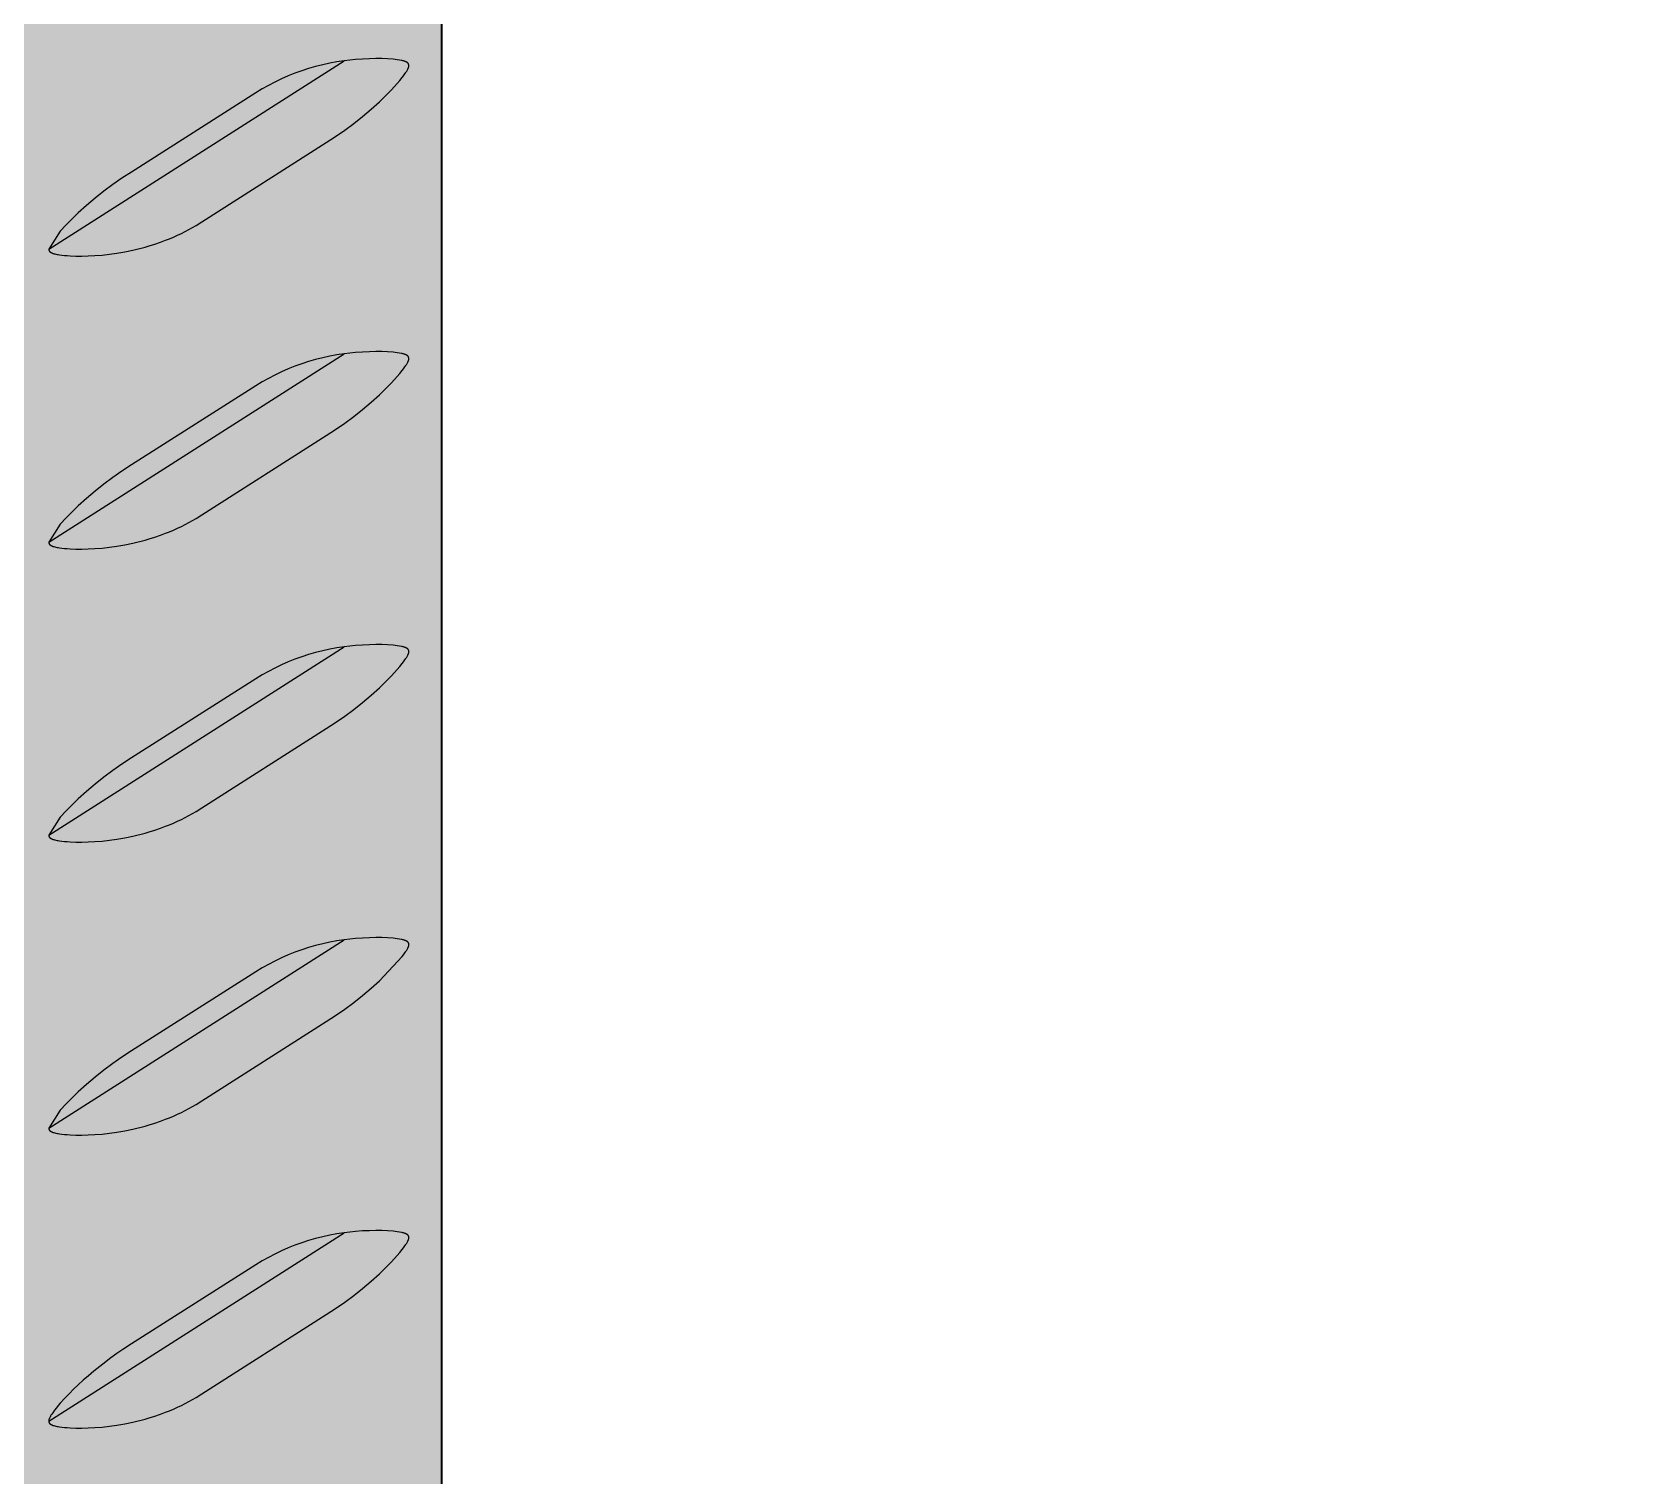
# Model space of a CAD drawing. Header units: millimetres. Extents: x 0 to 1192, y -689 to 404.
# Drawn here: x 54.1 to 114.6, y 104 to 158.2 of the extents above; entities that cross this region are included whole.
import ezdxf

# ---------------------------------------------------------------- set-up
doc = ezdxf.new("R2010")
doc.units = ezdxf.units.MM
doc.layers.add('Blocks', color=7, linetype='Continuous')
doc.layers.add('Blocks$Fill', color=7, linetype='Continuous', true_color=0xffffff)
doc.layers.add('Blocks$Inner', color=7, linetype='Continuous', lineweight=25, true_color=0x007f00)
doc.layers.add('Blocks$Outline', color=7, linetype='Continuous', lineweight=35, true_color=0xff3f3f)

# ---------------------------------------------------------------- blocks, each defined once
blk = doc.blocks.new('Rebar Side Table Front')
at = {"layer": 'Blocks$Fill'}
h = blk.add_hatch(color=256, dxfattribs=at)
h.paths.add_polyline_path([(387.521, 3), (387.522, 1.932), (387.526, 1.864), (387.532, 1.795), (387.54, 1.728), (387.55, 1.66), (387.563, 1.593), (387.578, 1.526), (387.595, 1.46), (387.615, 1.395), (387.637, 1.33), (387.661, 1.266), (387.687, 1.203), (387.715, 1.141), (387.745, 1.08), (387.778, 1.02), (387.812, 0.961), (387.849, 0.903), (387.887, 0.847), (387.928, 0.792), (387.97, 0.738), (388.014, 0.686), (388.06, 0.635), (388.107, 0.586), (388.156, 0.538), (388.207, 0.493), (388.259, 0.449), (388.313, 0.406), (388.368, 0.366), (388.424, 0.328), (388.482, 0.291), (388.541, 0.257), (388.601, 0.224), (388.662, 0.194), (388.724, 0.166), (388.787, 0.139), (388.851, 0.115), (388.916, 0.094), (388.982, 0.074), (389.048, 0.057), (389.114, 0.042), (389.181, 0.029), (389.249, 0.019), (389.317, 0.01), (389.385, 0.005), (389.453, 0.001), (389.521, 0), (401.589, 0.001), (401.658, 0.005), (401.726, 0.01), (401.794, 0.019), (401.861, 0.029), (401.928, 0.042), (401.995, 0.057), (402.061, 0.074), (402.126, 0.094), (402.191, 0.115), (402.255, 0.139), (402.318, 0.166), (402.38, 0.194), (402.441, 0.224), (402.501, 0.257), (402.56, 0.291), (402.618, 0.328), (402.675, 0.366), (402.73, 0.406), (402.783, 0.449), (402.836, 0.493), (402.886, 0.538), (402.935, 0.586), (402.983, 0.635), (403.029, 0.686), (403.073, 0.738), (403.115, 0.792), (403.155, 0.847), (403.194, 0.903), (403.23, 0.961), (403.265, 1.02), (403.297, 1.08), (403.327, 1.141), (403.356, 1.203), (403.382, 1.266), (403.406, 1.33), (403.427, 1.395), (403.447, 1.46), (403.464, 1.526), (403.479, 1.593), (403.492, 1.66), (403.503, 1.728), (403.511, 1.795), (403.517, 1.864), (403.52, 1.932), (403.521, 3), (403.521, 386), (452.521, 386), (453.521, 387), (453.521, 403), (452.521, 404), (228.521, 404), (4.521, 404), (3.521, 403), (3.521, 387), (4.521, 386), (53.521, 386), (53.521, 3), (53.522, 1.932), (53.532, 1.795), (53.54, 1.728), (53.55, 1.66), (53.563, 1.593), (53.578, 1.526), (53.595, 1.46), (53.615, 1.395), (53.637, 1.33), (53.661, 1.266), (53.687, 1.203), (53.715, 1.141), (53.745, 1.08), (53.778, 1.02), (53.812, 0.961), (53.849, 0.903), (53.887, 0.847), (53.928, 0.792), (53.97, 0.738), (54.014, 0.686), (54.059, 0.635), (54.107, 0.586), (54.156, 0.538), (54.207, 0.493), (54.259, 0.449), (54.313, 0.406), (54.368, 0.366), (54.424, 0.328), (54.482, 0.291), (54.541, 0.257), (54.601, 0.224), (54.662, 0.194), (54.724, 0.166), (54.787, 0.139), (54.851, 0.115), (54.916, 0.094), (54.982, 0.074), (55.048, 0.057), (55.114, 0.042), (55.181, 0.029), (55.249, 0.019), (55.317, 0.01), (55.385, 0.005), (55.453, 0.001), (55.521, 0), (67.589, 0.001), (67.658, 0.005), (67.726, 0.01), (67.794, 0.019), (67.861, 0.029), (67.928, 0.042), (67.995, 0.057), (68.061, 0.074), (68.126, 0.094), (68.191, 0.115), (68.255, 0.139), (68.318, 0.166), (68.38, 0.194), (68.441, 0.224), (68.501, 0.257), (68.56, 0.291), (68.618, 0.328), (68.675, 0.366), (68.73, 0.406), (68.783, 0.449), (68.836, 0.493), (68.886, 0.538), (68.935, 0.586), (68.983, 0.635), (69.029, 0.686), (69.073, 0.738), (69.115, 0.792), (69.155, 0.847), (69.194, 0.903), (69.23, 0.961), (69.265, 1.02), (69.297, 1.08), (69.327, 1.141), (69.356, 1.203), (69.382, 1.266), (69.406, 1.33), (69.427, 1.395), (69.447, 1.46), (69.464, 1.526), (69.479, 1.593), (69.492, 1.66), (69.503, 1.728), (69.511, 1.795), (69.517, 1.864), (69.52, 1.932), (69.521, 2), (69.521, 3), (69.521, 185.263), (69.771, 185), (72.617, 185), (387.271, 185), (387.521, 185.263)], flags=0)
h.paths.add_polyline_path([(387.521, 200.74), (387.271, 201), (94.617, 201), (69.771, 201), (69.521, 200.741), (69.521, 370.266), (69.771, 370), (72.617, 370), (387.271, 370), (387.521, 370.266)], flags=0)
at = {"layer": 'Blocks$Inner'}
blk.add_line((69.521, 185.263), (69.521, 3), dxfattribs=at)
for points in [[(54.762, 150.094), (54.762, 150.09), (54.762, 150.086), (54.762, 150.082), (54.762, 150.078), (54.763, 150.074), (54.763, 150.07), (54.764, 150.067), (54.764, 150.063), (54.765, 150.059), (54.766, 150.056), (54.767, 150.052), (54.768, 150.048), (54.769, 150.045), (54.771, 150.041), (54.772, 150.038), (54.774, 150.035), (54.775, 150.033), (54.775, 150.031), (54.777, 150.028), (54.779, 150.024), (54.781, 150.021), (54.784, 150.018), (54.786, 150.015), (54.788, 150.012), (54.791, 150.009), (54.793, 150.006), (54.796, 150.003), (54.798, 150), (54.801, 149.997), (54.804, 149.995), (54.807, 149.992), (54.81, 149.99), (54.813, 149.987), (54.817, 149.984), (54.821, 149.981), (54.825, 149.978), (54.829, 149.975), (54.833, 149.972), (54.837, 149.97), (54.841, 149.967), (54.846, 149.965), (54.855, 149.96), (54.864, 149.955), (54.873, 149.951), (54.882, 149.947), (54.894, 149.942), (54.907, 149.937), (54.92, 149.932), (54.933, 149.928), (54.96, 149.92), (54.986, 149.913), (55.03, 149.902), (55.074, 149.893), (55.12, 149.885), (55.165, 149.878), (55.258, 149.865), (55.353, 149.855), (55.456, 149.846), (55.562, 149.84), (55.779, 149.831), (56.006, 149.829), (56.242, 149.834), (56.496, 149.846), (56.762, 149.866), (57.044, 149.896), (57.325, 149.935), (57.623, 149.986), (57.921, 150.047), (58.075, 150.083), (58.229, 150.122), (58.383, 150.164), (58.535, 150.209), (58.748, 150.276), (58.959, 150.35), (59.149, 150.421), (59.299, 150.482), (59.448, 150.545), (59.595, 150.612), (59.741, 150.682), (59.881, 150.752), (60.019, 150.825), (60.156, 150.901), (60.292, 150.98), (60.508, 151.113), (65.178, 154.088), (65.53, 154.318), (65.875, 154.558), (66.211, 154.81), (66.541, 155.071), (66.861, 155.342), (67.174, 155.624), (67.405, 155.846), (67.63, 156.076), (67.846, 156.314), (67.939, 156.422), (68.029, 156.533), (68.08, 156.6), (68.13, 156.668), (68.167, 156.722), (68.185, 156.749), (68.202, 156.777), (68.215, 156.8), (68.228, 156.823), (68.24, 156.847), (68.246, 156.859), (68.252, 156.871), (68.255, 156.88), (68.259, 156.889), (68.263, 156.898), (68.266, 156.908), (68.269, 156.917), (68.272, 156.926), (68.274, 156.936), (68.275, 156.941), (68.276, 156.946), (68.278, 156.953), (68.279, 156.96), (68.279, 156.964), (68.28, 156.968), (68.28, 156.972), (68.28, 156.975), (68.28, 156.979), (68.281, 156.983), (68.28, 156.987), (68.28, 156.99), (68.28, 156.994), (68.28, 156.998), (68.279, 157.002), (68.279, 157.005), (68.278, 157.009), (68.278, 157.012), (68.277, 157.015), (68.276, 157.018), (68.275, 157.021), (68.274, 157.025), (68.273, 157.028), (68.272, 157.031), (68.271, 157.034), (68.27, 157.037), (68.268, 157.04), (68.267, 157.043), (68.265, 157.046), (68.264, 157.049), (68.262, 157.052), (68.26, 157.054), (68.258, 157.057), (68.256, 157.06), (68.253, 157.063), (68.251, 157.066), (68.249, 157.069), (68.246, 157.072), (68.244, 157.074), (68.241, 157.077), (68.238, 157.08), (68.235, 157.082), (68.233, 157.084), (68.23, 157.087), (68.227, 157.089), (68.224, 157.091), (68.218, 157.096), (68.214, 157.099), (68.21, 157.101), (68.206, 157.104), (68.202, 157.106), (68.194, 157.111), (68.186, 157.115), (68.177, 157.119), (68.169, 157.123), (68.16, 157.127), (68.151, 157.131), (68.14, 157.135), (68.128, 157.14), (68.116, 157.144), (68.104, 157.148), (68.08, 157.155), (68.056, 157.161), (68.029, 157.168), (68.001, 157.174), (67.924, 157.189), (67.846, 157.201), (67.767, 157.211), (67.689, 157.219), (67.481, 157.235), (67.263, 157.243), (67.036, 157.245), (66.8, 157.24), (66.54, 157.228), (66.281, 157.208), (66.067, 157.186), (65.854, 157.159)], [(54.762, 139.094), (54.762, 139.09), (54.762, 139.086), (54.762, 139.082), (54.762, 139.078), (54.763, 139.074), (54.763, 139.07), (54.764, 139.067), (54.764, 139.063), (54.765, 139.059), (54.766, 139.056), (54.767, 139.052), (54.768, 139.048), (54.769, 139.045), (54.771, 139.041), (54.772, 139.038), (54.774, 139.035), (54.775, 139.033), (54.775, 139.031), (54.777, 139.028), (54.779, 139.024), (54.781, 139.021), (54.784, 139.018), (54.786, 139.015), (54.788, 139.012), (54.791, 139.009), (54.793, 139.006), (54.796, 139.003), (54.798, 139), (54.801, 138.997), (54.804, 138.995), (54.807, 138.992), (54.81, 138.99), (54.813, 138.987), (54.817, 138.984), (54.821, 138.981), (54.825, 138.978), (54.829, 138.975), (54.833, 138.972), (54.837, 138.97), (54.841, 138.967), (54.846, 138.965), (54.855, 138.96), (54.864, 138.955), (54.873, 138.951), (54.882, 138.947), (54.894, 138.942), (54.907, 138.937), (54.92, 138.932), (54.933, 138.928), (54.96, 138.92), (54.986, 138.913), (55.03, 138.902), (55.074, 138.893), (55.12, 138.885), (55.165, 138.878), (55.258, 138.865), (55.353, 138.855), (55.456, 138.846), (55.562, 138.84), (55.779, 138.831), (56.006, 138.829), (56.242, 138.834), (56.496, 138.846), (56.762, 138.866), (57.044, 138.896), (57.325, 138.935), (57.623, 138.986), (57.921, 139.047), (58.075, 139.083), (58.229, 139.122), (58.383, 139.164), (58.535, 139.209), (58.748, 139.276), (58.959, 139.35), (59.149, 139.421), (59.299, 139.482), (59.448, 139.545), (59.595, 139.612), (59.741, 139.682), (59.881, 139.752), (60.019, 139.825), (60.156, 139.901), (60.292, 139.98), (60.508, 140.113), (65.178, 143.088), (65.53, 143.318), (65.875, 143.558), (66.211, 143.81), (66.541, 144.071), (66.861, 144.342), (67.174, 144.624), (67.405, 144.846), (67.63, 145.076), (67.846, 145.314), (67.939, 145.422), (68.029, 145.533), (68.08, 145.6), (68.13, 145.668), (68.167, 145.722), (68.185, 145.749), (68.202, 145.777), (68.215, 145.8), (68.228, 145.823), (68.24, 145.847), (68.246, 145.859), (68.252, 145.871), (68.255, 145.88), (68.259, 145.889), (68.263, 145.898), (68.266, 145.908), (68.269, 145.917), (68.272, 145.926), (68.274, 145.936), (68.275, 145.941), (68.276, 145.946), (68.278, 145.953), (68.279, 145.96), (68.279, 145.964), (68.28, 145.968), (68.28, 145.972), (68.28, 145.975), (68.28, 145.979), (68.281, 145.983), (68.28, 145.987), (68.28, 145.99), (68.28, 145.994), (68.28, 145.998), (68.279, 146.002), (68.279, 146.005), (68.278, 146.009), (68.278, 146.012), (68.277, 146.015), (68.276, 146.018), (68.275, 146.021), (68.274, 146.025), (68.273, 146.028), (68.272, 146.031), (68.271, 146.034), (68.27, 146.037), (68.268, 146.04), (68.267, 146.043), (68.265, 146.046), (68.264, 146.049), (68.262, 146.052), (68.26, 146.054), (68.258, 146.057), (68.256, 146.06), (68.253, 146.063), (68.251, 146.066), (68.249, 146.069), (68.246, 146.072), (68.244, 146.074), (68.241, 146.077), (68.238, 146.08), (68.235, 146.082), (68.233, 146.084), (68.23, 146.087), (68.227, 146.089), (68.224, 146.091), (68.218, 146.096), (68.214, 146.099), (68.21, 146.101), (68.206, 146.104), (68.202, 146.106), (68.194, 146.111), (68.186, 146.115), (68.177, 146.119), (68.169, 146.123), (68.16, 146.127), (68.151, 146.131), (68.14, 146.135), (68.128, 146.14), (68.116, 146.144), (68.104, 146.148), (68.08, 146.155), (68.056, 146.161), (68.029, 146.168), (68.001, 146.174), (67.924, 146.189), (67.846, 146.201), (67.767, 146.211), (67.689, 146.219), (67.481, 146.235), (67.263, 146.243), (67.036, 146.245), (66.8, 146.24), (66.54, 146.228), (66.281, 146.208), (66.067, 146.186), (65.854, 146.159)], [(54.762, 128.094), (54.762, 128.09), (54.762, 128.086), (54.762, 128.082), (54.762, 128.078), (54.763, 128.074), (54.763, 128.07), (54.764, 128.067), (54.764, 128.063), (54.765, 128.059), (54.766, 128.056), (54.767, 128.052), (54.768, 128.048), (54.769, 128.045), (54.771, 128.041), (54.772, 128.038), (54.774, 128.035), (54.775, 128.033), (54.775, 128.031), (54.777, 128.028), (54.779, 128.024), (54.781, 128.021), (54.784, 128.018), (54.786, 128.015), (54.788, 128.012), (54.791, 128.009), (54.793, 128.006), (54.796, 128.003), (54.798, 128), (54.801, 127.997), (54.804, 127.995), (54.807, 127.992), (54.81, 127.99), (54.813, 127.987), (54.817, 127.984), (54.821, 127.981), (54.825, 127.978), (54.829, 127.975), (54.833, 127.972), (54.837, 127.97), (54.841, 127.967), (54.846, 127.965), (54.855, 127.96), (54.864, 127.955), (54.873, 127.951), (54.882, 127.947), (54.894, 127.942), (54.907, 127.937), (54.92, 127.932), (54.933, 127.928), (54.96, 127.92), (54.986, 127.913), (55.03, 127.902), (55.074, 127.893), (55.12, 127.885), (55.165, 127.878), (55.258, 127.865), (55.353, 127.855), (55.456, 127.846), (55.562, 127.84), (55.779, 127.831), (56.006, 127.829), (56.242, 127.834), (56.496, 127.846), (56.762, 127.866), (57.044, 127.896), (57.325, 127.935), (57.623, 127.986), (57.921, 128.047), (58.075, 128.083), (58.229, 128.122), (58.383, 128.164), (58.535, 128.209), (58.748, 128.276), (58.959, 128.35), (59.149, 128.421), (59.299, 128.482), (59.448, 128.545), (59.595, 128.612), (59.741, 128.682), (59.881, 128.752), (60.019, 128.825), (60.156, 128.901), (60.292, 128.98), (60.508, 129.113), (65.178, 132.088), (65.53, 132.318), (65.875, 132.558), (66.211, 132.81), (66.541, 133.071), (66.861, 133.342), (67.174, 133.624), (67.405, 133.846), (67.63, 134.076), (67.846, 134.314), (67.939, 134.422), (68.029, 134.533), (68.08, 134.6), (68.13, 134.668), (68.167, 134.722), (68.185, 134.749), (68.202, 134.777), (68.215, 134.8), (68.228, 134.823), (68.24, 134.847), (68.246, 134.859), (68.252, 134.871), (68.255, 134.88), (68.259, 134.889), (68.263, 134.898), (68.266, 134.908), (68.269, 134.917), (68.272, 134.926), (68.274, 134.936), (68.275, 134.941), (68.276, 134.946), (68.278, 134.953), (68.279, 134.96), (68.279, 134.964), (68.28, 134.968), (68.28, 134.972), (68.28, 134.975), (68.28, 134.979), (68.281, 134.983), (68.28, 134.987), (68.28, 134.99), (68.28, 134.994), (68.28, 134.998), (68.279, 135.002), (68.279, 135.005), (68.278, 135.009), (68.278, 135.012), (68.277, 135.015), (68.276, 135.018), (68.275, 135.021), (68.274, 135.025), (68.273, 135.028), (68.272, 135.031), (68.271, 135.034), (68.27, 135.037), (68.268, 135.04), (68.267, 135.043), (68.265, 135.046), (68.264, 135.049), (68.262, 135.052), (68.26, 135.054), (68.258, 135.057), (68.256, 135.06), (68.253, 135.063), (68.251, 135.066), (68.249, 135.069), (68.246, 135.072), (68.244, 135.074), (68.241, 135.077), (68.238, 135.08), (68.235, 135.082), (68.233, 135.084), (68.23, 135.087), (68.227, 135.089), (68.224, 135.091), (68.218, 135.096), (68.214, 135.099), (68.21, 135.101), (68.206, 135.104), (68.202, 135.106), (68.194, 135.111), (68.186, 135.115), (68.177, 135.119), (68.169, 135.123), (68.16, 135.127), (68.151, 135.131), (68.14, 135.135), (68.128, 135.14), (68.116, 135.144), (68.104, 135.148), (68.08, 135.155), (68.056, 135.161), (68.029, 135.168), (68.001, 135.174), (67.924, 135.189), (67.846, 135.201), (67.767, 135.211), (67.689, 135.219), (67.481, 135.235), (67.263, 135.243), (67.036, 135.245), (66.8, 135.24), (66.54, 135.228), (66.281, 135.208), (66.067, 135.186), (65.854, 135.159)], [(54.762, 117.094), (54.762, 117.09), (54.762, 117.086), (54.762, 117.082), (54.762, 117.078), (54.763, 117.074), (54.763, 117.07), (54.764, 117.067), (54.764, 117.063), (54.765, 117.059), (54.766, 117.056), (54.767, 117.052), (54.768, 117.048), (54.769, 117.045), (54.771, 117.041), (54.772, 117.038), (54.774, 117.035), (54.775, 117.033), (54.775, 117.031), (54.777, 117.028), (54.779, 117.024), (54.781, 117.021), (54.784, 117.018), (54.786, 117.015), (54.788, 117.012), (54.791, 117.009), (54.793, 117.006), (54.796, 117.003), (54.798, 117), (54.801, 116.997), (54.804, 116.995), (54.807, 116.992), (54.81, 116.99), (54.813, 116.987), (54.817, 116.984), (54.821, 116.981), (54.825, 116.978), (54.829, 116.975), (54.833, 116.972), (54.837, 116.97), (54.841, 116.967), (54.846, 116.965), (54.855, 116.96), (54.864, 116.955), (54.873, 116.951), (54.882, 116.947), (54.894, 116.942), (54.907, 116.937), (54.92, 116.932), (54.933, 116.928), (54.96, 116.92), (54.986, 116.913), (55.03, 116.902), (55.074, 116.893), (55.12, 116.885), (55.165, 116.878), (55.258, 116.865), (55.353, 116.855), (55.456, 116.846), (55.562, 116.84), (55.779, 116.831), (56.006, 116.829), (56.242, 116.834), (56.496, 116.846), (56.762, 116.866), (57.044, 116.896), (57.325, 116.935), (57.623, 116.986), (57.921, 117.047), (58.075, 117.083), (58.229, 117.122), (58.383, 117.164), (58.535, 117.209), (58.748, 117.276), (58.959, 117.35), (59.149, 117.421), (59.299, 117.482), (59.448, 117.545), (59.595, 117.612), (59.741, 117.682), (59.881, 117.752), (60.019, 117.825), (60.156, 117.901), (60.292, 117.98), (60.508, 118.113), (65.178, 121.088), (65.53, 121.318), (65.875, 121.558), (66.211, 121.81), (66.541, 122.071), (66.861, 122.342), (67.174, 122.624), (68.029, 123.533), (68.08, 123.6), (68.13, 123.668), (68.167, 123.722), (68.185, 123.749), (68.202, 123.777), (68.215, 123.8), (68.228, 123.823), (68.24, 123.847), (68.246, 123.859), (68.252, 123.871), (68.255, 123.88), (68.259, 123.889), (68.263, 123.898), (68.266, 123.908), (68.269, 123.917), (68.272, 123.926), (68.274, 123.936), (68.275, 123.941), (68.276, 123.946), (68.278, 123.953), (68.279, 123.96), (68.279, 123.964), (68.28, 123.968), (68.28, 123.972), (68.28, 123.975), (68.28, 123.979), (68.281, 123.983), (68.28, 123.987), (68.28, 123.99), (68.28, 123.994), (68.28, 123.998), (68.279, 124.002), (68.279, 124.005), (68.278, 124.009), (68.278, 124.012), (68.277, 124.015), (68.276, 124.018), (68.275, 124.021), (68.274, 124.025), (68.273, 124.028), (68.272, 124.031), (68.271, 124.034), (68.27, 124.037), (68.268, 124.04), (68.267, 124.043), (68.265, 124.046), (68.264, 124.049), (68.262, 124.052), (68.26, 124.054), (68.258, 124.057), (68.256, 124.06), (68.253, 124.063), (68.251, 124.066), (68.249, 124.069), (68.246, 124.072), (68.244, 124.074), (68.241, 124.077), (68.238, 124.08), (68.235, 124.082), (68.233, 124.084), (68.23, 124.087), (68.227, 124.089), (68.224, 124.091), (68.218, 124.096), (68.214, 124.099), (68.21, 124.101), (68.206, 124.104), (68.202, 124.106), (68.194, 124.111), (68.186, 124.115), (68.177, 124.119), (68.169, 124.123), (68.16, 124.127), (68.151, 124.131), (68.14, 124.135), (68.128, 124.14), (68.116, 124.144), (68.104, 124.148), (68.08, 124.155), (68.056, 124.161), (68.029, 124.168), (68.001, 124.174), (67.924, 124.189), (67.846, 124.201), (67.767, 124.211), (67.689, 124.219), (67.481, 124.235), (67.263, 124.243), (67.036, 124.245), (66.8, 124.24), (66.54, 124.228), (66.281, 124.208), (66.067, 124.186), (65.854, 124.159)], [(54.762, 106.094), (54.762, 106.09), (54.762, 106.086), (54.762, 106.082), (54.762, 106.078), (54.763, 106.074), (54.763, 106.07), (54.764, 106.067), (54.764, 106.063), (54.765, 106.059), (54.766, 106.056), (54.767, 106.052), (54.768, 106.048), (54.769, 106.045), (54.771, 106.041), (54.772, 106.038), (54.774, 106.035), (54.775, 106.033), (54.775, 106.031), (54.777, 106.028), (54.779, 106.024), (54.781, 106.021), (54.784, 106.018), (54.786, 106.015), (54.788, 106.012), (54.791, 106.009), (54.793, 106.006), (54.796, 106.003), (54.798, 106), (54.801, 105.997), (54.804, 105.995), (54.807, 105.992), (54.81, 105.99), (54.813, 105.987), (54.817, 105.984), (54.821, 105.981), (54.825, 105.978), (54.829, 105.975), (54.833, 105.972), (54.837, 105.97), (54.841, 105.967), (54.846, 105.965), (54.855, 105.96), (54.864, 105.955), (54.873, 105.951), (54.882, 105.947), (54.894, 105.942), (54.907, 105.937), (54.92, 105.932), (54.933, 105.928), (54.96, 105.92), (54.986, 105.913), (55.03, 105.902), (55.074, 105.893), (55.12, 105.885), (55.165, 105.878), (55.258, 105.865), (55.353, 105.855), (55.456, 105.846), (55.562, 105.84), (55.779, 105.831), (56.006, 105.829), (56.242, 105.834), (56.496, 105.846), (56.762, 105.866), (57.044, 105.896), (57.325, 105.935), (57.623, 105.986), (57.921, 106.047), (58.075, 106.083), (58.229, 106.122), (58.383, 106.164), (58.535, 106.209), (58.748, 106.276), (58.959, 106.35), (59.149, 106.421), (59.299, 106.482), (59.448, 106.545), (59.595, 106.612), (59.741, 106.682), (59.881, 106.752), (60.019, 106.825), (60.156, 106.901), (60.292, 106.98), (60.508, 107.113), (65.178, 110.088), (65.53, 110.318), (65.875, 110.558), (66.211, 110.81), (66.541, 111.071), (66.861, 111.342), (67.174, 111.624), (67.405, 111.846), (67.63, 112.076), (67.846, 112.314), (67.939, 112.422), (68.029, 112.533), (68.08, 112.6), (68.13, 112.668), (68.167, 112.722), (68.185, 112.749), (68.202, 112.777), (68.215, 112.8), (68.228, 112.823), (68.24, 112.847), (68.246, 112.859), (68.252, 112.871), (68.255, 112.88), (68.259, 112.889), (68.263, 112.898), (68.266, 112.908), (68.269, 112.917), (68.272, 112.926), (68.274, 112.936), (68.275, 112.941), (68.276, 112.946), (68.278, 112.953), (68.279, 112.96), (68.279, 112.964), (68.28, 112.968), (68.28, 112.972), (68.28, 112.975), (68.28, 112.979), (68.281, 112.983), (68.28, 112.987), (68.28, 112.99), (68.28, 112.994), (68.28, 112.998), (68.279, 113.002), (68.279, 113.005), (68.278, 113.009), (68.278, 113.012), (68.277, 113.015), (68.276, 113.018), (68.275, 113.021), (68.274, 113.025), (68.273, 113.028), (68.272, 113.031), (68.271, 113.034), (68.27, 113.037), (68.268, 113.04), (68.267, 113.043), (68.265, 113.046), (68.264, 113.049), (68.262, 113.052), (68.26, 113.054), (68.258, 113.057), (68.256, 113.06), (68.253, 113.063), (68.251, 113.066), (68.249, 113.069), (68.246, 113.072), (68.244, 113.074), (68.241, 113.077), (68.238, 113.08), (68.235, 113.082), (68.233, 113.084), (68.23, 113.087), (68.227, 113.089), (68.224, 113.091), (68.218, 113.096), (68.214, 113.099), (68.21, 113.101), (68.206, 113.104), (68.202, 113.106), (68.194, 113.111), (68.186, 113.115), (68.177, 113.119), (68.169, 113.123), (68.16, 113.127), (68.151, 113.131), (68.14, 113.135), (68.128, 113.14), (68.116, 113.144), (68.104, 113.148), (68.08, 113.155), (68.056, 113.161), (68.029, 113.168), (68.001, 113.174), (67.924, 113.189), (67.846, 113.201), (67.767, 113.211), (67.689, 113.219), (67.481, 113.235), (67.263, 113.243), (67.036, 113.245), (66.8, 113.24), (66.54, 113.228), (66.281, 113.208), (66.067, 113.186), (65.854, 113.159)]]:
    blk.add_lwpolyline(points, dxfattribs=at)
for points in [[(57.864, 152.986), (57.512, 152.756), (57.168, 152.516), (56.831, 152.264), (56.502, 152.003), (56.181, 151.732), (55.869, 151.451), (55.637, 151.228), (55.413, 150.998), (55.196, 150.76), (54.762, 150.094), (65.854, 157.159), (65.583, 157.119), (65.314, 157.07), (65.047, 157.012), (64.781, 156.946), (64.518, 156.87), (64.258, 156.786), (64.001, 156.693), (63.747, 156.592), (63.496, 156.482), (63.249, 156.364), (63.007, 156.238), (62.769, 156.103), (62.535, 155.961)], [(57.864, 141.986), (57.512, 141.756), (57.168, 141.516), (56.831, 141.264), (56.502, 141.003), (56.181, 140.732), (55.869, 140.451), (55.637, 140.228), (55.413, 139.998), (55.196, 139.76), (54.762, 139.094), (65.854, 146.159), (65.583, 146.119), (65.314, 146.07), (65.047, 146.012), (64.781, 145.946), (64.518, 145.87), (64.258, 145.786), (64.001, 145.693), (63.747, 145.592), (63.496, 145.482), (63.249, 145.364), (63.007, 145.238), (62.769, 145.103), (62.535, 144.961)], [(57.864, 130.986), (57.512, 130.756), (57.168, 130.516), (56.831, 130.264), (56.502, 130.003), (56.181, 129.732), (55.869, 129.451), (55.637, 129.228), (55.413, 128.998), (55.196, 128.76), (54.762, 128.094), (65.854, 135.159), (65.583, 135.119), (65.314, 135.07), (65.047, 135.012), (64.781, 134.946), (64.518, 134.87), (64.258, 134.786), (64.001, 134.693), (63.747, 134.592), (63.496, 134.482), (63.249, 134.364), (63.007, 134.238), (62.769, 134.103), (62.535, 133.961)], [(57.864, 119.986), (57.512, 119.756), (57.168, 119.516), (56.831, 119.264), (56.502, 119.003), (56.181, 118.732), (55.869, 118.451), (55.637, 118.228), (55.413, 117.998), (55.196, 117.76), (54.762, 117.094), (65.854, 124.159), (65.583, 124.119), (65.314, 124.07), (65.047, 124.012), (64.781, 123.946), (64.518, 123.87), (64.258, 123.786), (64.001, 123.693), (63.747, 123.592), (63.496, 123.482), (63.249, 123.364), (63.007, 123.238), (62.769, 123.103), (62.535, 122.961)], [(57.864, 108.986), (57.547, 108.779), (57.32, 108.623), (57.096, 108.463), (56.79, 108.233), (56.456, 107.966), (56.252, 107.794), (56.058, 107.624), (55.869, 107.451), (55.694, 107.284), (55.524, 107.114), (55.358, 106.939), (55.196, 106.76), (55.122, 106.674), (55.05, 106.587), (54.98, 106.497), (54.912, 106.406), (54.878, 106.357), (54.863, 106.333), (54.847, 106.309), (54.835, 106.288), (54.823, 106.267), (54.811, 106.245), (54.8, 106.223), (54.792, 106.206), (54.788, 106.197), (54.785, 106.188), (54.781, 106.18), (54.778, 106.171), (54.775, 106.162), (54.772, 106.152), (54.77, 106.145), (54.768, 106.138), (54.766, 106.131), (54.765, 106.123), (54.764, 106.116), (54.763, 106.112), (54.763, 106.109), (54.763, 106.105), (54.762, 106.101), (54.762, 106.098), (54.762, 106.094), (65.854, 113.159), (65.583, 113.119), (65.314, 113.07), (65.047, 113.012), (64.781, 112.946), (64.518, 112.87), (64.258, 112.786), (64.001, 112.693), (63.747, 112.592), (63.496, 112.482), (63.249, 112.364), (63.007, 112.238), (62.769, 112.103), (62.535, 111.961)]]:
    blk.add_lwpolyline(points, close=True, dxfattribs=at)
at = {"layer": 'Blocks$Outline'}
blk.add_lwpolyline([(69.521, 3), (69.521, 185.263)], dxfattribs=at)

msp = doc.modelspace()

# ---------------------------------------------------------------- block references
at = {"layer": 'Blocks'}
msp.add_blockref('Rebar Side Table Front', (0, 0), dxfattribs=at)

doc.saveas('drawing.dxf')
